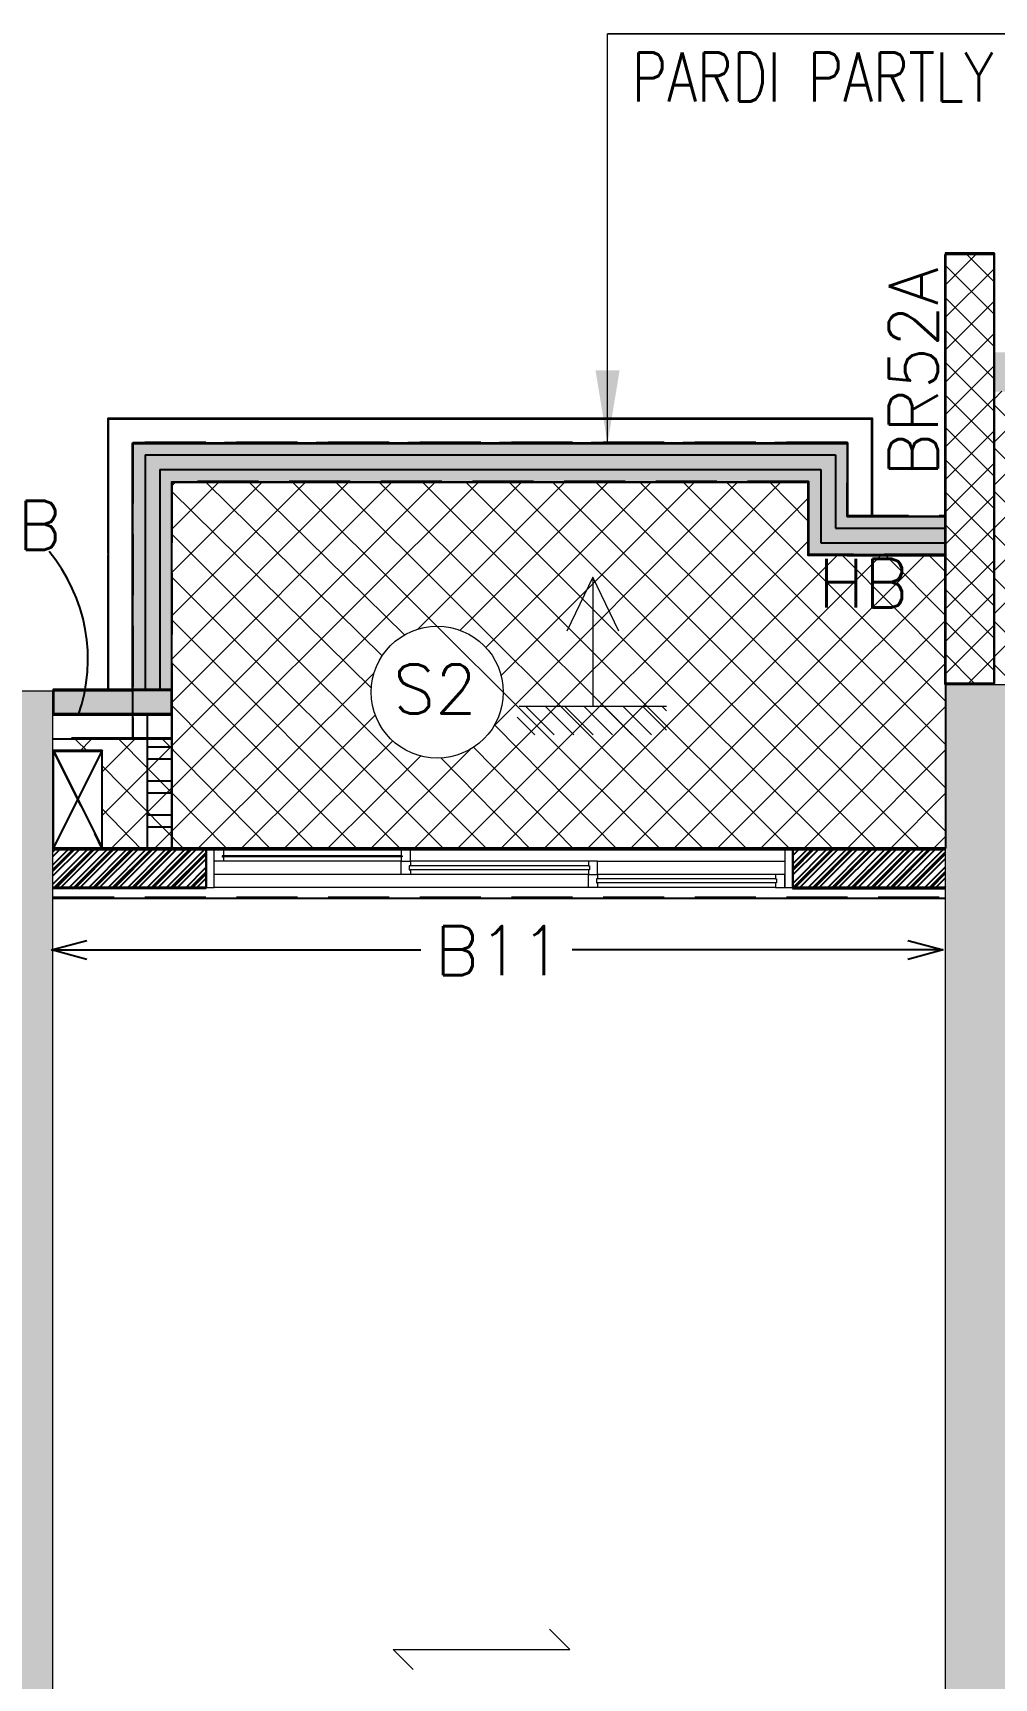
# Model space of a CAD drawing. Header units: millimetres. Extents: x 1181448 to 1317632, y -5734806 to -5633961.
# Drawn here: x 1307318 to 1311250, y -5704385 to -5697655 of the extents above; entities that cross this region are included whole.
import ezdxf

# ---------------------------------------------------------------- set-up
doc = ezdxf.new("R2010")
doc.units = ezdxf.units.MM
doc.header["$LTSCALE"] = 1000
doc.header["$MEASUREMENT"] = 0
for name, pattern in [('1', [0]), ('3BHK-A$0$AUDIT_D_120904163729-0', [0]), ('AUDIT_D_120904163729-0', [0]), ('HIDDEN', [0.375, 0.25, -0.125]), ('T 10_TYPICAL ELEVATION$0$AUDIT_D_120904163729-0', [0]), ('T8(T9 IS SIMILAR) - TYPICAL FLOOR ELEVATION$0$AUDIT_D_120904163729-0', [0]), ('T8(T9 IS SIMILAR)$0$$0$HIDDEN', [0.375, 0.25, -0.125]), ('T8(T9 IS SIMILAR)$0$HIDDEN', [0.375, 0.25, -0.125])]:
    doc.linetypes.add(name, pattern=pattern)
doc.layers.get('0').update_dxf_attribs({"linetype": 'AUDIT_D_120904163729-0'})
for name, color, linetype in [('100 MM THK. NON-STRUCTURAL WALL', 134, 'Continuous'), ('3BHK-A$0$$1$CUT-OUT', 49, 'Continuous'), ('3BHK-A$0$A-Elev Feature-Chajja', 13, 'Continuous'), ('3BHK-A$0$A-HATCH -160', 251, '3BHK-A$0$AUDIT_D_120904163729-0'), ('3BHK-A$0$CUT-OUT', 49, 'Continuous'), ('3BHK-A$0$ELE 1', 1, 'Continuous'), ('A_dim', 1, 'Continuous'), ('S-BEAM', 20, 'Continuous'), ('S-BEAM NO', 7, 'Continuous'), ('SCPL-BEAMS NO.', 7, 'Continuous'), ('T 10_TYPICAL ELEVATION$0$A-WALL-FEATURES', 6, 'T 10_TYPICAL ELEVATION$0$AUDIT_D_120904163729-0'), ('T8(T9 IS SIMILAR) - TYPICAL FLOOR ELEVATION$0$A-WALL-FEATURES', 6, 'T8(T9 IS SIMILAR) - TYPICAL FLOOR ELEVATION$0$AUDIT_D_120904163729-0'), ('T8(T9 IS SIMILAR)$0$A-RERA CARPET AREA', 30, 'Continuous'), ('T8(T9 IS SIMILAR)$0$S-BEAM', 20, 'T8(T9 IS SIMILAR)$0$$0$HIDDEN'), ('TYPICAL FLOOR ARCH', 251, 'AUDIT_D_120904163729-0')]:
    doc.layers.add(name, color=color, linetype=linetype)
for name, color, linetype, lineweight in [('160 THK. STRUCT WALL', 7, 'Continuous', 15), ('200 THK. NON-STRUCT WALL -1', 6, 'Continuous', 15), ('3BHK-A$0$A-WALL- 160', 6, 'Continuous', 30), ('3BHK-A$0$Ele', 8, 'Continuous', 15), ('3BHK-A$0$Window', 4, 'Continuous', 20), ('S-C-SHADE', 40, 'Continuous', 9), ('S-CUTOUT', 8, 'Continuous', 15), ('S-HATCH', 8, 'Continuous', 9), ('SCPL_DIM', 9, 'Continuous', 5), ('SCPL_SLAB MARK', 72, 'Continuous', 20)]:
    doc.layers.add(name, color=color, linetype=linetype, lineweight=lineweight)
doc.layers.add('160MM THK.NON-STRUCTURAL WALLS', color=7, linetype='Continuous', true_color=0xea7b62)
doc.layers.add('WALL - 0.16 thk STRUCTURAL', color=7, linetype='1', true_color=0x24ffc8)
doc.styles.add('ROMANS', font='romans.shx', dxfattribs={"width": 0.85})
doc.styles.add('SCPL', font='romans.shx')
doc.dimstyles.new('SCPL', dxfattribs={"dimscale": 0, "dimtxt": 300, "dimasz": 300, "dimexe": 100, "dimexo": 200, "dimgap": 150, "dimtad": 0, "dimdec": 0, "dimzin": 1, "dimdsep": 46, "dimtxsty": 'SCPL', "dimcen": 150, "dimclrd": 1, "dimclre": 2, "dimclrt": 5, "dimadec": 3, "dimazin": 0, "dimtfac": 1, "dimtdec": 0, "dimtofl": 0, "dimtmove": 2, "dimatfit": 3, "dimfxl": 0, "dimtolj": 1, "dimtzin": 0, "dimlwd": 15, "dimlwe": 13, "dimarcsym": 0})
doc.dimstyles.new('SCPL-DIM-150', dxfattribs={"dimscale": 100, "dimtxt": 2.25, "dimasz": 1.45, "dimexe": 1, "dimexo": 1, "dimgap": 1, "dimtad": 1, "dimdec": 0, "dimzin": 0, "dimdsep": 46, "dimtxsty": 'ROMANS', "dimblk": 'OPEN30', "dimcen": 0.09, "dimclrd": 256, "dimclre": 256, "dimclrt": 7, "dimadec": 0, "dimazin": 0, "dimtfac": 1, "dimtdec": 0, "dimtofl": 0, "dimtmove": 0, "dimatfit": 3, "dimldrblk": 'OPEN30', "dimfxl": 1, "dimtolj": 1, "dimtzin": 0, "dimarcsym": 0})
pattern_1 = [(45, (-0.65, 1285.594), (-39.774756442, 39.774756442), []), (45, (25.864, 1285.594), (-39.774756442, 39.774756442), [])]
pattern_2 = [(45, (-1203934.236, 5721641.227), (-39.77475644, 39.77475644), []), (45, (-1203907.72, 5721641.227), (-39.77475644, 39.77475644), [])]
pattern_3 = [(45, (206689697.25, 159341506.44), (-88.38834765, 88.38834765), []), (135, (206689697.25, 159341506.44), (-88.38834765, -88.38834765), [])]

# ---------------------------------------------------------------- blocks, each defined once
blk = doc.blocks.new('3BHK-A$0$2400')
at = {"layer": '3BHK-A$0$Window', "color": 1, "lineweight": 13}
for p, q in [((1151176.5, -5692111.9), (1148842.5, -5692111.9)), ((1149607.5, -5692111.9), (1148880, -5692111.9)), ((1149607.5, -5692165.3), (1148880, -5692165.3)), ((1150373.7, -5692165.3), (1149645, -5692165.3)), ((1150411.2, -5692165.3), (1151176.5, -5692165.3)), ((1149607.5, -5692218.6), (1148842.5, -5692218.6)), ((1150373.7, -5692218.6), (1149645, -5692218.6)), ((1151139, -5692218.6), (1150411.2, -5692218.6)), ((1150373.7, -5692271.9), (1148842.5, -5692271.9)), ((1151139, -5692271.9), (1150411.2, -5692271.9))]:
    blk.add_line(p, q, dxfattribs=at)
at = {"layer": '3BHK-A$0$Window', "color": 5, "lineweight": 13}
for p, q in [((1149607.5, -5692142.2), (1148880, -5692142.2)), ((1149607.5, -5692146.7), (1148880, -5692146.7)), ((1150373.7, -5692183.8), (1149645, -5692183.8)), ((1150373.7, -5692200), (1149645, -5692200)), ((1151139, -5692237.2), (1150411.2, -5692237.2)), ((1151139, -5692253.3), (1150411.2, -5692253.3))]:
    blk.add_line(p, q, dxfattribs=at)
at = {"layer": '3BHK-A$0$Window', "color": 4, "lineweight": 13}
for points in [[(1148842.5, -5692111.9), (1148809.5, -5692111.9), (1148809.5, -5692271.9), (1148842.5, -5692271.9)], [(1148880, -5692146.7), (1148880, -5692165.3), (1148842.5, -5692165.3), (1148842.5, -5692111.9), (1148880, -5692111.9), (1148880, -5692142.2), (1148875.5, -5692142.2), (1148875.5, -5692146.7)], [(1149607.5, -5692146.7), (1149607.5, -5692165.3), (1149645, -5692165.3), (1149645, -5692111.9), (1149607.5, -5692111.9), (1149607.5, -5692142.2), (1149612, -5692142.2), (1149612, -5692146.7)], [(1151209.5, -5692111.9), (1151176.5, -5692111.9), (1151176.5, -5692271.9), (1151209.5, -5692271.9)], [(1149645, -5692200), (1149645, -5692218.6), (1149607.5, -5692218.6), (1149607.5, -5692165.3), (1149645, -5692165.3), (1149645, -5692183.8), (1149640.5, -5692183.8), (1149640.5, -5692200)], [(1150373.7, -5692200), (1150373.7, -5692218.6), (1150411.2, -5692218.6), (1150411.2, -5692165.3), (1150373.7, -5692165.3), (1150373.7, -5692183.8), (1150378.2, -5692183.8), (1150378.2, -5692200)], [(1150411.2, -5692253.3), (1150411.2, -5692271.9), (1150373.7, -5692271.9), (1150373.7, -5692218.6), (1150411.2, -5692218.6), (1150411.2, -5692237.2), (1150406.7, -5692237.2), (1150406.7, -5692253.3)], [(1151139, -5692253.3), (1151139, -5692271.9), (1151176.5, -5692271.9), (1151176.5, -5692218.6), (1151139, -5692218.6), (1151139, -5692237.2), (1151143.5, -5692237.2), (1151143.5, -5692253.3)]]:
    blk.add_lwpolyline(points, close=True, dxfattribs=at)
blk = doc.blocks.new('GGS')
at = {"layer": '3BHK-A$0$A-HATCH -160', "linetype": 'ByBlock'}
h = blk.add_hatch(dxfattribs=at)
h.set_pattern_fill('ZIGZAG', color=8, scale=250)
h.set_pattern_definition([(9e-15, (1e-08, 0), (31.25, 31.25), [31.25, -31.25]), (90, (31.25, 0), (-31.25, 31.25), [31.25, -31.25])])
h.paths.add_polyline_path([(-206546670.2, -159304032.6), (-206548020.2, -159304032.6), (-206548020.2, -159303432.6), (-206548120.2, -159303432.6), (-206548120.2, -159304032.6), (-206550200.2, -159304032.6), (-206550200.2, -159303332.6), (-206550519.9, -159303332.6), (-206550519.9, -159303432.6), (-206550300.2, -159303432.6), (-206550300.2, -159304732.6), (-206550519.9, -159304732.6), (-206550519.9, -159304832.6), (-206550200.2, -159304832.6), (-206550200.2, -159304132.6), (-206548120.2, -159304132.6), (-206548120.2, -159304947.6), (-206548020.2, -159304947.6), (-206548020.2, -159304132.6), (-206546670.2, -159304132.6)])
h.paths.add_polyline_path([(-206546670.2, -159302532.6), (-206547270.2, -159302532.6), (-206547270.2, -159302432.6), (-206546670.2, -159302432.6)])
h.paths.add_polyline_path([(-206548020.2, -159299982.6), (-206548120.2, -159299982.6), (-206548120.2, -159302532.6), (-206548020.2, -159302532.6)])
h.paths.add_polyline_path([(-206548020.2, -159306682.6), (-206548120.2, -159306682.6), (-206548120.2, -159305697.6), (-206548020.2, -159305697.6)])
h.paths.add_polyline_path([(-206556389.6, -159304658.1), (-206555569.7, -159304658.1), (-206555569.7, -159304758.1), (-206556389.6, -159304758.1)])
h.paths.add_polyline_path([(-206557269.6, -159304658.1), (-206558169.7, -159304658.1), (-206558169.7, -159304758.1), (-206557269.6, -159304758.1)])
h.paths.add_polyline_path([(-206555620, -159303432.9), (-206558019.8, -159303432.9), (-206558019.8, -159303332.9), (-206555620, -159303332.9)])
h.paths.add_polyline_path([(-206558919.8, -159301083.2), (-206559019.8, -159301083.2), (-206559019.8, -159303432.9), (-206558919.8, -159303432.9)])
h.paths.add_polyline_path([(-206559769.8, -159303432.9), (-206560446.1, -159303432.9), (-206560446.1, -159303332.9), (-206559769.8, -159303332.9)])
h.paths.add_polyline_path([(-206558359.4, -159309491.7), (-206557569.7, -159309492.7), (-206557569.8, -159309392.7), (-206557569.7, -159309392.7), (-206557669.7, -159309392.7), (-206558359.4, -159309391.7)])
h.paths.add_polyline_path([(-206554884.7, -159299222.9), (-206555369.7, -159299222.6), (-206555369.7, -159299323.1), (-206554884.8, -159299323.1)])
h.paths.add_polyline_path([(-206548120.1, -159297837.8), (-206548679.8, -159297837.8), (-206548679.8, -159297937.8), (-206548120.1, -159297937.8)])
h.paths.add_polyline_path([(-206555669.7, -159305007), (-206555569.7, -159305007), (-206555569.7, -159304757), (-206555669.7, -159304757)])
h = blk.add_hatch(dxfattribs=at)
h.set_pattern_fill('ANSI32', color=8, scale=150)
h.set_pattern_definition(pattern_1)
h.paths.add_polyline_path([(-206554744.9, -159299872.8), (-206555370, -159299873.1), (-206555370, -159300033), (-206554744.9, -159300032.8)])
h = blk.add_hatch(dxfattribs=at)
h.set_pattern_fill('ANSI32', color=8, scale=150)
h.set_pattern_definition(pattern_1)
h.paths.add_polyline_path([(-206551720.2, -159299872.8), (-206552344.9, -159299872.8), (-206552344.9, -159300032.8), (-206551720.2, -159300032.8)])
at = {"layer": '3BHK-A$0$$1$CUT-OUT', "color": 8, "elevation": 0.5}
blk.add_lwpolyline([(-206554984.8, -159299871.6), (-206554984.8, -159299321.6), (-206554884.8, -159299321.6), (-206554884.8, -159299871.6)], close=True, dxfattribs=at)
at = {"layer": '3BHK-A$0$A-Elev Feature-Chajja', "color": 8, "elevation": 0.5}
for points in [[(-206554984.8, -159299457.3), (-206554884.8, -159299457.3), (-206554884.8, -159299507.3), (-206554984.8, -159299507.3)], [(-206554984.8, -159299596.4), (-206554884.8, -159299596.4), (-206554884.8, -159299646.4), (-206554984.8, -159299646.4)], [(-206554984.8, -159299735.5), (-206554884.8, -159299735.5), (-206554884.8, -159299785.5), (-206554984.8, -159299785.5)]]:
    blk.add_lwpolyline(points, close=True, dxfattribs=at)
at = {"layer": '3BHK-A$0$A-WALL- 160', "color": 8, "linetype": 'ByBlock'}
for p, q in [((-206554744.9, -159299871.6, 0.5), (-206554744.9, -159300031.6, 0.5)), ((-206552344.9, -159299871.6, 0.5), (-206552344.9, -159300031.6, 0.5)), ((-206552344.9, -159299871.6, 0.5), (-206551720.2, -159299871.6, 0.5)), ((-206554744.9, -159300031.6, 0.5), (-206555370, -159300031.6, 0.5)), ((-206552344.9, -159300031.6, 0.5), (-206551720.2, -159300031.6, 0.5))]:
    blk.add_line(p, q, dxfattribs=at)
at = {"layer": '3BHK-A$0$A-WALL- 160', "color": 8, "linetype": 'ByBlock', "elevation": 0.5}
blk.add_lwpolyline([(-206554884.8, -159299221.6), (-206555369.7, -159299221.6), (-206555369.7, -159299321.6), (-206554884.8, -159299321.6)], close=True, dxfattribs=at)
blk.add_lwpolyline([(-206554744.9, -159299871.6), (-206555370, -159299871.6)], dxfattribs=at)
at = {"layer": '3BHK-A$0$CUT-OUT', "color": 8}
for p, q in [((-206555170, -159299471.6, 0.5), (-206555370, -159299871.6, 0.5)), ((-206555369.7, -159299471.6, 0.5), (-206555170, -159299871.6, 0.5))]:
    blk.add_line(p, q, dxfattribs=at)
at = {"layer": '3BHK-A$0$CUT-OUT', "color": 8, "elevation": 0.5}
blk.add_lwpolyline([(-206555370, -159299871.6), (-206555170, -159299871.6), (-206555170, -159299471.6), (-206555370, -159299471.6)], close=True, dxfattribs=at)
at = {"layer": '3BHK-A$0$Ele', "color": 8}
for p, q in [((-206555044.8, -159298211.6, 0.5), (-206552120.2, -159298211.6, 0.5)), ((-206555044.8, -159298211.6, 0.5), (-206555044.8, -159299221.9, 0.5)), ((-206552120.2, -159298211.6, 0.5), (-206552120.2, -159298511.6, 0.5)), ((-206554884.8, -159298371.6, 0.5), (-206552280.2, -159298371.6, 0.5)), ((-206554884.8, -159298371.6, 0.5), (-206554884.8, -159299221.9, 0.5)), ((-206552280.2, -159298371.6, 0.5), (-206552280.2, -159298671.6, 0.5)), ((-206552120.2, -159298511.6, 0.5), (-206551720.2, -159298511.6, 0.5)), ((-206552280.2, -159298671.6, 0.5), (-206551720.2, -159298671.6, 0.5))]:
    blk.add_line(p, q, dxfattribs=at)
at = {"layer": '3BHK-A$0$ELE 1', "color": 8}
for p, q in [((-206554994.5, -159298261.6, 0.5), (-206554994.8, -159299221.9, 0.5)), ((-206554994.5, -159298261.6, 0.5), (-206552170.2, -159298261.6, 0.5)), ((-206554934.8, -159298321.6, 0.5), (-206552230.2, -159298321.6, 0.5)), ((-206554934.8, -159298321.6, 0.5), (-206554934.8, -159299221.9, 0.5)), ((-206552230.2, -159298321.6, 0.5), (-206552230.2, -159298621.6, 0.5)), ((-206552170.2, -159298261.6, 0.5), (-206552170.2, -159298561.6, 0.5)), ((-206552170.2, -159298561.6, 0.5), (-206551720.2, -159298561.6, 0.5)), ((-206552230.2, -159298621.6, 0.5), (-206551720.2, -159298621.6, 0.5))]:
    blk.add_line(p, q, dxfattribs=at)
at = {"layer": 'T8(T9 IS SIMILAR) - TYPICAL FLOOR ELEVATION$0$A-WALL-FEATURES', "color": 8, "linetype": 'ByBlock', "elevation": 0}
blk.add_lwpolyline([(-206551519.9, -159297436.9), (-206551720.2, -159297436.9), (-206551720.2, -159299196.5), (-206551519.9, -159299196.5)], close=True, dxfattribs=at)
blk.add_lwpolyline([(-206555144.7, -159299221.9), (-206555145.1, -159298111.8), (-206552020.2, -159298111.8), (-206552020.3, -159298510.9)], dxfattribs=at)
at = {"layer": 'T8(T9 IS SIMILAR)$0$A-RERA CARPET AREA', "color": 8, "elevation": 0.5}
blk.add_lwpolyline([(-206554884.8, -159299871.7), (-206554885, -159298372.2), (-206552280.3, -159298371.3), (-206552280.2, -159298670.9), (-206551720.2, -159298670.9), (-206551720.2, -159299871.7)], close=True, dxfattribs=at)
at = {"layer": 'T8(T9 IS SIMILAR)$0$S-BEAM', "color": 8}
for p, q in [((-206551720.9, -159297435.7, 0.4), (-206551520.9, -159297435.7, -0.1)), ((-206551720.9, -159299196.6, -0.4), (-206551720.9, -159297438.1, 0.1)), ((-206552120.7, -159298669.7, 2.3), (-206551721.1, -159298669.7, -0.2)), ((-206555045.2, -159299421.1, -0.6), (-206555370.3, -159299421.1, -0.2)), ((-206555370.5, -159299871.9, -0.5), (-206551720.7, -159299871.9, -0.5)), ((-206555370.5, -159300071.9, -0.5), (-206551720.7, -159300071.9, -0.5))]:
    blk.add_line(p, q, dxfattribs=at)
at = {"layer": 'T8(T9 IS SIMILAR)$0$S-BEAM', "color": 8, "linetype": 'T8(T9 IS SIMILAR)$0$HIDDEN'}
blk.add_line((-206555370.3, -159299221.1, -0.2), (-206555045.2, -159299221.1, -0.6), dxfattribs=at)
at = {"layer": 'T8(T9 IS SIMILAR)$0$S-BEAM', "color": 8, "elevation": 2.3}
for points in [[(-206552121, -159298211.5), (-206552121, -159298211.5), (-206555045.2, -159298211.7), (-206555045.1, -159299421.1)], [(-206552280.8, -159298669.3), (-206552280.8, -159298371.1), (-206554885.2, -159298371.6), (-206554885.2, -159299421.1)]]:
    blk.add_lwpolyline(points, dxfattribs=at)
at = {"layer": 'T8(T9 IS SIMILAR)$0$S-BEAM', "color": 8}
blk.add_lwpolyline([(-206555045.2, -159298211.7), (-206552120.8, -159298211.5), (-206552120.9, -159298509.7), (-206551721.1, -159298509.7), (-206551721.1, -159298669.7), (-206552280.8, -159298669.3), (-206552280.8, -159298371.1), (-206554885.2, -159298371.6), (-206554885.2, -159299421.1), (-206555045.2, -159299421.1)], close=True, dxfattribs=at)
at = {"layer": '3BHK-A$0$A-WALL- 160', "color": 8, "linetype": 'ByBlock'}
blk.add_blockref('3BHK-A$0$2400', (-207703554.4, -153607759.7, 0.5), dxfattribs=at)
blk = doc.blocks.new('A$C5F94338C')
at = {"layer": 'WALL - 0.16 thk STRUCTURAL', "true_color": 0x1f57ff}
h = blk.add_hatch(color=160, dxfattribs=at)
h.dxf.hatch_style = 1
h.paths.add_polyline_path([(33829.6, 17069.2), (33579.6, 17069.2), (33579.8, 12859.1), (33829.8, 12859.1)])
at = {"layer": 'WALL - 0.16 thk STRUCTURAL'}
h = blk.add_hatch(color=256, dxfattribs=at)
h.dxf.hatch_style = 1
h.paths.add_polyline_path([(37780.1, 17094.8), (37480.1, 17094.8), (37480, 12860), (37780, 12860)])
at = {"layer": '160 THK. STRUCT WALL'}
for points in [[(33829.6, 17069.2), (33579.6, 17069.2), (33579.8, 12859.1), (33829.8, 12859.1)], [(37780.1, 17094.8), (37480.1, 17094.8), (37480, 12860), (37780, 12860)]]:
    blk.add_lwpolyline(points, close=True, dxfattribs=at)
blk = doc.blocks.new('A$C42226032')
at = {"layer": 'SCPL_SLAB MARK'}
h = blk.add_hatch(dxfattribs=at)
h.set_pattern_fill('ANSI31', color=256, scale=0.2, angle=90)
h.set_pattern_definition([(135, (-48.789575, -510.390865), (-0.0176776695, -0.0176776695), [])])
h.paths.add_polyline_path([(-0.1372, -0.2348), (-0.1372, -0.2863), (0.1337, -0.2863), (0.1337, -0.2348)])
for p, q in [((0, 0), (0, -0.2348)), ((0, 0), (-0.0473, -0.0981)), ((0.0473, -0.0981), (0, 0)), ((0.1337, -0.2348), (-0.1337, -0.2348))]:
    blk.add_line(p, q, dxfattribs=at)
blk = doc.blocks.new('HS')
at = {"linetype": 'Continuous'}
for p, q in [((9.28, 0), (7.16, 2.12)), ((-9.28, 0), (9.28, 0)), ((-9.28, 0), (-7.16, -2.12))]:
    blk.add_line(p, q, dxfattribs=at)
blk = doc.blocks.new('One WAy')
at = {"xscale": -38.94666666665216, "yscale": 38.94666666665216, "zscale": 38.94666666665216, "rotation": 270}
blk.add_blockref('HS', (0, 0), dxfattribs=at)
blk = doc.blocks.new('_Open30')
at = {"color": 0, "linetype": 'ByBlock', "lineweight": -2}
for p, q in [((-1, 0.268), (0, 0)), ((0, 0), (-1, -0.268)), ((0, 0), (-1, 0))]:
    blk.add_line(p, q, dxfattribs=at)
blk = doc.blocks.new('A$C73fda794')
at = {"layer": '100 MM THK. NON-STRUCTURAL WALL', "linetype": 'ByBlock'}
h = blk.add_hatch(dxfattribs=at)
h.set_pattern_fill('ZIGZAG', color=256, scale=250)
h.set_pattern_definition([(9e-15, (-1203933.584, 5720355.632), (31.25, 31.25), [31.25, -31.25]), (90, (-1203902.334, 5720355.632), (-31.25, 31.25), [31.25, -31.25])])
h.paths.add_polyline_path([(23428.2, 5606.1), (22078.3, 5606.1), (22078.3, 6206.1), (21978.3, 6206.1), (21978.3, 5606.1), (19898.3, 5606.1), (19898.3, 6306.1), (19578.6, 6306.1), (19578.6, 6206.1), (19798.3, 6206.1), (19798.3, 4906.1), (19578.6, 4906.1), (19578.6, 4806.1), (19898.3, 4806.1), (19898.3, 5506.1), (21978.3, 5506.1), (21978.3, 4691.1), (22078.3, 4691.1), (22078.3, 5506.1), (23428.2, 5506.1)])
h.paths.add_polyline_path([(23428.2, 7106.1), (22828.3, 7106.1), (22828.3, 7206.1), (23428.2, 7206.1)])
h.paths.add_polyline_path([(22078.3, 9656.1), (21978.3, 9656.1), (21978.3, 7106.1), (22078.3, 7106.1)])
h.paths.add_polyline_path([(22078.3, 2956.1), (21978.3, 2956.1), (21978.3, 3941.1), (22078.3, 3941.1)])
h.paths.add_polyline_path([(13708.9, 4980.6), (14528.8, 4980.6), (14528.8, 4880.6), (13708.9, 4880.6)])
h.paths.add_polyline_path([(12828.9, 4980.6), (11928.8, 4980.6), (11928.8, 4880.6), (12828.9, 4880.6)])
h.paths.add_polyline_path([(14478.5, 6205.8), (12078.6, 6205.8), (12078.6, 6305.8), (14478.5, 6305.8)])
h.paths.add_polyline_path([(11178.6, 8555.5), (11078.6, 8555.5), (11078.6, 6205.8), (11178.6, 6205.8)])
h.paths.add_polyline_path([(10328.6, 6205.8), (9652.3, 6205.8), (9652.3, 6305.8), (10328.6, 6305.8)])
h.paths.add_polyline_path([(11739.1, 147), (12528.8, 146), (12528.7, 246), (12528.8, 246), (12428.8, 246), (11739.1, 247)])
h.paths.add_polyline_path([(15213.8, 10415.8), (14728.8, 10416.1), (14728.8, 10315.6), (15213.7, 10315.6)])
h.paths.add_polyline_path([(21978.3, 11800.9), (21418.7, 11800.9), (21418.7, 11700.9), (21978.3, 11700.9)])
h.paths.add_polyline_path([(14428.8, 4631.7), (14528.8, 4631.7), (14528.8, 4881.7), (14428.8, 4881.7)])
at = {"layer": '160MM THK.NON-STRUCTURAL WALLS', "linetype": 'ByBlock'}
h = blk.add_hatch(dxfattribs=at)
h.set_pattern_fill('ANSI32', color=256, scale=150)
h.set_pattern_definition(pattern_2)
h.paths.add_polyline_path([(15353.6, 9765.9), (14728.5, 9765.6), (14728.5, 9605.7), (15353.6, 9605.9)])
h = blk.add_hatch(dxfattribs=at)
h.set_pattern_fill('ANSI32', color=256, scale=150)
h.set_pattern_definition(pattern_2)
h.paths.add_polyline_path([(18378.3, 9765.9), (17753.6, 9765.9), (17753.6, 9605.9), (18378.3, 9605.9)])
at = {"layer": '200 THK. NON-STRUCT WALL -1', "linetype": 'ByBlock'}
h = blk.add_hatch(dxfattribs=at)
h.set_pattern_fill('ANSI37', color=256, scale=750)
h.set_pattern_definition([(45, (-1203933.68, 5720355.42), (-66.2912607, 66.2912607), []), (135, (-1203933.68, 5720355.42), (-66.2912607, -66.2912607), [])])
h.paths.add_polyline_path([(-17301.3, 11057), (-17501.3, 11057), (-17501.3, 12201.5), (-17301.3, 12201.5)])
h.paths.add_polyline_path([(-13901.3, 12201.6), (-13700.9, 12201.6), (-13700.9, 10441.9), (-13901.3, 10441.9)])
h.paths.add_polyline_path([(-1141.3, 19949.8), (-1341.3, 19949.8), (-1341.3, 19265.3), (-1141.3, 19265.3)])
h.paths.add_polyline_path([(6018.6, 19949.8), (5818.6, 19949.8), (5818.6, 19263.6), (6018.6, 19263.6)])
h.paths.add_polyline_path([(18578.5, 12201.6), (18378.1, 12201.6), (18378.1, 10441.9), (18578.5, 10441.9)])
h.paths.add_polyline_path([(21978.6, 11057), (22178.6, 11057), (22178.5, 12201.5), (21978.5, 12201.5)])
h.paths.add_polyline_path([(5918.7, -9013.5), (6118.7, -9013.5), (6118.7, -8328.6), (5918.7, -8328.6)])
h.paths.add_polyline_path([(-1241.5, -9013.5), (-1441.5, -9013.5), (-1441.5, -8328.6), (-1241.5, -8328.6)])
at = {"layer": 'S-C-SHADE'}
h = blk.add_hatch(color=256, dxfattribs=at)
h.dxf.hatch_style = 1
h.paths.add_polyline_path([(18978.7, 12102.1), (21578.7, 12102.2), (21578.7, 11801.9), (21578.7, 11801.9), (21602.5, 11801.9), (21578.8, 11801.9), (21418.7, 11801.9), (21418.7, 11942.2), (19138.7, 11942.1), (19138.5, 11640.2), (18578.4, 11640.1), (18578.3, 11800.1), (18978.6, 11800.2)])
h = blk.add_hatch(color=256, dxfattribs=at)
h.dxf.hatch_style = 1
h.paths.add_polyline_path([(15053.7, 11427.2), (17978.1, 11427.4), (17978, 11129.1), (18377.8, 11129.1), (18377.8, 10969.1), (17818.1, 10969.6), (17818.1, 11267.7), (15213.7, 11267.3), (15213.6, 10417.1), (15053.7, 10417.1)])
at = {"layer": 'S-HATCH'}
h = blk.add_hatch(dxfattribs=at)
h.set_pattern_fill('ANSI37', color=256, scale=1000)
h.set_pattern_definition(pattern_3)
h.paths.add_polyline_path([(19590.7, 11253.5), (19595.5, 11260.1), (19602.6, 11268.8), (19610.1, 11277.4), (19618, 11285.8), (19626.3, 11293.9), (19635, 11301.8), (19644.1, 11309.4), (19653.6, 11316.8), (19663.4, 11323.9), (19673.6, 11330.7), (19684.2, 11337.3), (19695, 11343.5), (19706.1, 11349.4), (19717.6, 11355), (19729.3, 11360.3), (19741.2, 11365.3), (19753.4, 11369.9), (19754.5, 11370.3), (19590.7, 11370.3)], flags=16)
h.paths.add_polyline_path([(20117.9, 10896.8), (20116.5, 10896.1), (20223.5, 10896.1), (20223.5, 10979.9), (20221.4, 10977.4), (20214, 10968.8), (20206, 10960.4), (20197.7, 10952.3), (20189, 10944.4), (20179.9, 10936.8), (20170.4, 10929.4), (20160.6, 10922.3), (20150.4, 10915.5), (20139.9, 10908.9), (20129, 10902.7)], flags=16)
h.paths.add_polyline_path([(19707.5, 10896.1), (19706.1, 10896.8), (19695, 10902.7), (19684.2, 10908.9), (19673.6, 10915.5), (19663.4, 10922.3), (19653.6, 10929.4), (19644.1, 10936.8), (19635, 10944.4), (19626.3, 10952.3), (19618, 10960.4), (19610.1, 10968.8), (19602.6, 10977.4), (19595.5, 10986.1), (19590.7, 10992.7), (19590.7, 10896.1)], flags=16)
h.paths.add_polyline_path([(19710, 10894.9), (19708.3, 10895.7), (19709, 10895.4)], flags=0)
h.paths.add_polyline_path([(20114, 11351.3), (20115.7, 11350.5), (20115, 11350.9)], flags=16)
h.paths.add_polyline_path([(20083.9, 11364.8), (20085, 11364.4), (20084.3, 11364.7)], flags=16)
h.paths.add_polyline_path([(20142.9, 11335.3), (20144.8, 11334.2), (20143.8, 11334.8)], flags=16)
h.paths.add_polyline_path([(20050.6, 11376.5), (20053, 11375.8), (20051.9, 11376.2)], flags=16)
h.paths.add_polyline_path([(20193.6, 11297.6), (20195.2, 11296.2), (20194.5, 11296.9)], flags=16)
h.paths.add_polyline_path([(20017.3, 11385.4), (20018.5, 11385.1), (20018.1, 11385.2)], flags=16)
h.paths.add_polyline_path([(20215.4, 11275.8), (20216.5, 11274.5), (20215.9, 11275.3)], flags=16)
h.paths.add_polyline_path([(19982.5, 11391.8), (19984.5, 11391.5), (19983.3, 11391.8)], flags=16)
h.paths.add_polyline_path([(20233.9, 11252.7), (20234.5, 11251.9), (20234.3, 11252.2)], flags=16)
h.paths.add_polyline_path([(19946.5, 11395.7), (19948.9, 11395.6), (19947.8, 11395.7)], flags=16)
h.paths.add_polyline_path([(20249.1, 11228.8), (20250.1, 11227), (20249.6, 11227.9)], flags=16)
h.paths.add_polyline_path([(19875.1, 11395.6), (19877.5, 11395.7), (19876.2, 11395.7)], flags=16)
h.paths.add_polyline_path([(20261.6, 11202.9), (20261.9, 11202), (20261.7, 11202.6)], flags=16)
h.paths.add_polyline_path([(19839.5, 11391.5), (19841.5, 11391.8), (19840.7, 11391.8)], flags=16)
h.paths.add_polyline_path([(20270.1, 11177.4), (20270.5, 11175.9), (20270.4, 11176.5)], flags=16)
h.paths.add_polyline_path([(19805.5, 11385.1), (19806.7, 11385.4), (19805.9, 11385.2)], flags=16)
h.paths.add_polyline_path([(20275.5, 11150.8), (20275.8, 11148.9), (20275.7, 11150)], flags=16)
h.paths.add_polyline_path([(19771, 11375.8), (19773.4, 11376.5), (19772.2, 11376.2)], flags=16)
h.paths.add_polyline_path([(20275.8, 11097.3), (20275.5, 11095.4), (20275.7, 11096.3)], flags=16)
h.paths.add_polyline_path([(19739.1, 11364.4), (19740.1, 11364.8), (19739.7, 11364.7)], flags=0)
h.paths.add_polyline_path([(20270.5, 11070.3), (20270.1, 11068.8), (20270.4, 11069.7)], flags=16)
h.paths.add_polyline_path([(19708.3, 11350.5), (19710, 11351.3), (19709, 11350.9)], flags=0)
h.paths.add_polyline_path([(20261.9, 11044.2), (20261.6, 11043.3), (20261.7, 11043.6)], flags=16)
h.paths.add_polyline_path([(20250.1, 11019.2), (20249.1, 11017.4), (20249.6, 11018.3)], flags=16)
h.paths.add_polyline_path([(19628.9, 11296.2), (19630.4, 11297.6), (19629.5, 11296.9)], flags=0)
h.paths.add_polyline_path([(20234.5, 10994.3), (20233.9, 10993.5), (20234.3, 10994)], flags=16)
h.paths.add_polyline_path([(19607.5, 11274.5), (19608.6, 11275.8), (19608.2, 11275.3)], flags=0)
h.paths.add_polyline_path([(20216.5, 10971.7), (20215.4, 10970.4), (20215.9, 10970.9)], flags=0)
h.paths.add_polyline_path([(19589.5, 11251.9), (19590.1, 11252.7), (19589.7, 11252.2)], flags=16)
h.paths.add_polyline_path([(20195.2, 10950), (20193.6, 10948.6), (20194.5, 10949.3)], flags=0)
h.paths.add_polyline_path([(19573.9, 11227), (19574.9, 11228.8), (19574.4, 11227.9)], flags=16)
h.paths.add_polyline_path([(20144.8, 10912), (20142.9, 10910.9), (20143.8, 10911.4)], flags=16)
h.paths.add_polyline_path([(19562.1, 11202), (19562.5, 11202.9), (19562.3, 11202.6)], flags=16)
h.paths.add_polyline_path([(20115.7, 10895.7), (20114, 10894.9), (20115, 10895.4)], flags=16)
h.paths.add_polyline_path([(19553.5, 11175.9), (19553.9, 11177.4), (19553.6, 11176.5)], flags=16)
h.paths.add_polyline_path([(20085, 10881.8), (20083.9, 10881.4), (20084.3, 10881.5)], flags=0)
h.paths.add_polyline_path([(19548.3, 11148.9), (19548.5, 11150.8), (19548.3, 11150)], flags=16)
h.paths.add_polyline_path([(20053, 10870.5), (20050.6, 10869.7), (20051.9, 10870)], flags=0)
h.paths.add_polyline_path([(19548.5, 11095.4), (19548.3, 11097.3), (19548.3, 11096.3)], flags=16)
h.paths.add_polyline_path([(20018.5, 10861.1), (20017.3, 10860.8), (20018.1, 10861)], flags=0)
h.paths.add_polyline_path([(19553.9, 11068.8), (19553.5, 11070.3), (19553.6, 11069.7)], flags=16)
h.paths.add_polyline_path([(19984.5, 10854.7), (19982.5, 10854.4), (19983.3, 10854.5)], flags=0)
h.paths.add_polyline_path([(19562.5, 11043.3), (19562.1, 11044.2), (19562.3, 11043.6)], flags=16)
h.paths.add_polyline_path([(19948.9, 10850.6), (19946.5, 10850.5), (19947.8, 10850.5)], flags=0)
h.paths.add_polyline_path([(19574.9, 11017.4), (19573.9, 11019.2), (19574.4, 11018.3)], flags=16)
h.paths.add_polyline_path([(19877.5, 10850.5), (19875.1, 10850.6), (19876.2, 10850.5)], flags=0)
h.paths.add_polyline_path([(19590.1, 10993.5), (19589.5, 10994.3), (19589.7, 10994)], flags=16)
h.paths.add_polyline_path([(19841.5, 10854.4), (19839.5, 10854.7), (19840.7, 10854.5)], flags=0)
h.paths.add_polyline_path([(19608.6, 10970.4), (19607.5, 10971.7), (19608.2, 10970.9)], flags=0)
h.paths.add_polyline_path([(19806.7, 10860.8), (19805.5, 10861.1), (19805.9, 10861)], flags=0)
h.paths.add_polyline_path([(19630.4, 10948.6), (19628.9, 10950), (19629.5, 10949.3)], flags=0)
h.paths.add_polyline_path([(19773.4, 10869.7), (19771, 10870.5), (19772.2, 10870)], flags=0)
h.paths.add_polyline_path([(19681.1, 10910.9), (19679.2, 10912), (19680.2, 10911.4)], flags=16)
h.paths.add_polyline_path([(19740.1, 10881.4), (19739.1, 10881.8), (19739.7, 10881.5)], flags=0)
edge = h.paths.add_edge_path(flags=16)
edge.add_arc((19901.5, 11073.7), 269.9, 0, 360)
h.paths.add_polyline_path([(21978.3, 11643.2), (21978.3, 11641.9), (21418.8, 11641.9), (21418.8, 11643.2), (21418.6, 11643.2), (21418.6, 11942.8), (19138.4, 11942.9), (19138.7, 11641.5), (18578.4, 11641.4), (18578, 10442.1), (18678.2, 10442.1), (21786.3, 10440.5), (21786.3, 10643.4), (21978.4, 10645), (21978.4, 11643.2)])
h = blk.add_hatch(dxfattribs=at)
h.set_pattern_fill('ANSI37', color=256, scale=1000)
h.set_pattern_definition(pattern_3)
h.paths.add_polyline_path([(17016.5, 10126.9), (17019.9, 10127.1), (17018.5, 10127)], flags=16)
h.paths.add_polyline_path([(16947.7, 10672.2), (16945.3, 10672), (16946.8, 10672.2)], flags=16)
h.paths.add_polyline_path([(16912.9, 10668.4), (16909.4, 10667.8), (16911.4, 10668.2)], flags=16)
h.paths.add_polyline_path([(17020, 10672), (17017.7, 10672.2), (17018.5, 10672.2)], flags=16)
h.paths.add_polyline_path([(16878.5, 10662), (16874.8, 10661.2), (16876.6, 10661.7)], flags=16)
h.paths.add_polyline_path([(17055.9, 10667.8), (17052.5, 10668.4), (17054, 10668.2)], flags=16)
h.paths.add_polyline_path([(17090.5, 10661.2), (17086.9, 10662), (17088.8, 10661.7)], flags=16)
h.paths.add_polyline_path([(16811.6, 10641.6), (16809.8, 10640.9), (16810.4, 10641.1)], flags=16)
h.paths.add_polyline_path([(17123.8, 10652.2), (17120.7, 10653.1), (17122.5, 10652.6)], flags=16)
h.paths.add_polyline_path([(17155.5, 10640.9), (17153.7, 10641.6), (17154.9, 10641.1)], flags=16)
h.paths.add_polyline_path([(16751.6, 10611.7), (16749.6, 10610.4), (16750.8, 10611.3)], flags=16)
h.paths.add_polyline_path([(17186, 10627.1), (17185.6, 10627.4), (17185.7, 10627.3)], flags=16)
h.paths.add_polyline_path([(17215.8, 10610.4), (17213.7, 10611.7), (17214.5, 10611.3)], flags=16)
h.paths.add_polyline_path([(17242.4, 10592.1), (17239.9, 10594), (17241.1, 10593.2)], flags=16)
h.paths.add_polyline_path([(16680, 10552.9), (16678.2, 10550.9), (16678.8, 10551.7)], flags=16)
h.paths.add_polyline_path([(17266.2, 10572.2), (17263.8, 10574.4), (17265.2, 10573.3)], flags=16)
h.paths.add_polyline_path([(16661, 10529.4), (16660.1, 10528.3), (16660.4, 10528.7)], flags=16)
h.paths.add_polyline_path([(17287.2, 10550.9), (17285.4, 10552.9), (17286.5, 10551.7)], flags=16)
h.paths.add_polyline_path([(16645.2, 10504.6), (16644.8, 10503.9), (16645, 10504.4)], flags=16)
h.paths.add_polyline_path([(17305.2, 10528.3), (17304.4, 10529.4), (17305, 10528.7)], flags=16)
h.paths.add_polyline_path([(16633.3, 10479.8), (16632.5, 10477.8), (16633, 10479.1)], flags=16)
h.paths.add_polyline_path([(16624.7, 10454.2), (16624, 10451.5), (16624.2, 10453)], flags=16)
h.paths.add_polyline_path([(17332.8, 10477.8), (17332, 10479.8), (17332.4, 10479.1)], flags=16)
h.paths.add_polyline_path([(16619.3, 10427.9), (16618.9, 10425.1), (16619, 10426.4)], flags=16)
h.paths.add_polyline_path([(17341.4, 10451.5), (17340.7, 10454.2), (17341.1, 10453)], flags=16)
h.paths.add_polyline_path([(16617.3, 10400.9), (16617.3, 10398.7), (16617.2, 10399.6)], flags=16)
h.paths.add_polyline_path([(17346.4, 10425.1), (17346.1, 10427.9), (17346.4, 10426.4)], flags=16)
h.paths.add_polyline_path([(16618.9, 10373.4), (16619, 10372.4), (16619, 10372.7)], flags=16)
h.paths.add_polyline_path([(16624.2, 10346.5), (16624.5, 10345.4), (16624.2, 10346.1)], flags=16)
h.paths.add_polyline_path([(17346.3, 10372.4), (17346.4, 10373.4), (17346.4, 10372.7)], flags=16)
h.paths.add_polyline_path([(16632.7, 10320.9), (16633.6, 10318.7), (16633, 10320)], flags=16)
h.paths.add_polyline_path([(17340.8, 10345.4), (17341.2, 10346.5), (17341.1, 10346.1)], flags=16)
h.paths.add_polyline_path([(16644.4, 10296), (16645.9, 10293.4), (16645, 10294.7)], flags=16)
h.paths.add_polyline_path([(17331.7, 10318.7), (17332.7, 10320.9), (17332.4, 10320)], flags=16)
h.paths.add_polyline_path([(16659.5, 10271.8), (16661.2, 10269.4), (16660.4, 10270.4)], flags=16)
h.paths.add_polyline_path([(17319.4, 10293.4), (17320.9, 10296), (17320.3, 10294.7)], flags=16)
h.paths.add_polyline_path([(17304.1, 10269.4), (17305.8, 10271.8), (17305, 10270.4)], flags=16)
h.paths.add_polyline_path([(16699.8, 10226.1), (16700.3, 10225.7), (16700.2, 10225.8)], flags=16)
h.paths.add_polyline_path([(17285.9, 10246.8), (17287.4, 10248.5), (17286.5, 10247.4)], flags=16)
h.paths.add_polyline_path([(16723.8, 10206.2), (16725.2, 10205.2), (16724.3, 10205.9)], flags=16)
h.paths.add_polyline_path([(17265, 10225.7), (17265.5, 10226.1), (17265.2, 10225.8)], flags=16)
h.paths.add_polyline_path([(16749.8, 10188.5), (16752.4, 10186.9), (16750.8, 10187.8)], flags=16)
h.paths.add_polyline_path([(17240.1, 10205.2), (17241.5, 10206.2), (17241.1, 10205.9)], flags=16)
h.paths.add_polyline_path([(16778.2, 10172.6), (16781.3, 10171.1), (16779.6, 10171.8)], flags=16)
h.paths.add_polyline_path([(17212.9, 10186.9), (17215.5, 10188.5), (17214.5, 10187.8)], flags=16)
h.paths.add_polyline_path([(16808.7, 10158.8), (16811.8, 10157.5), (16810.4, 10158)], flags=16)
h.paths.add_polyline_path([(17184, 10171.1), (17187.2, 10172.6), (17185.7, 10171.8)], flags=16)
h.paths.add_polyline_path([(16841.3, 10147), (16843.7, 10146.3), (16842.8, 10146.5)], flags=16)
h.paths.add_polyline_path([(17153.5, 10157.5), (17156.7, 10158.8), (17154.9, 10158)], flags=16)
h.paths.add_polyline_path([(16876.4, 10137.5), (16876.7, 10137.4), (16876.6, 10137.4)], flags=16)
h.paths.add_polyline_path([(17121.7, 10146.3), (17124, 10147), (17122.5, 10146.5)], flags=16)
h.paths.add_polyline_path([(16910.6, 10131), (16912.8, 10130.7), (16911.4, 10130.9)], flags=16)
h.paths.add_polyline_path([(17088.7, 10137.4), (17089, 10137.5), (17088.8, 10137.4)], flags=16)
h.paths.add_polyline_path([(16945.4, 10127.1), (16948.8, 10126.9), (16946.8, 10127)], flags=16)
h.paths.add_polyline_path([(17052.5, 10130.7), (17054.7, 10131), (17054, 10130.9)], flags=16)
h.paths.add_polyline_path([(16980.8, 10125.7), (16984.6, 10125.7), (16982.7, 10125.6)], flags=16)
edge = h.paths.add_edge_path(flags=16)
edge.add_arc((16300.8, 10410.3), 269.9, 0, 360)
h.paths.add_polyline_path([(14728.8, 9992.3), (14728.8, 10167.1), (14928.5, 10167.1), (14928.5, 9767.1), (14728.8, 9767.1), (14728.8, 9766.9), (18378.2, 9767), (18378.2, 10442.1), (18377.6, 10442.1), (18377.6, 10968.7), (17818.1, 10969.6), (17818.1, 11267.7), (15213.5, 11266.9), (15213.6, 10217.8), (14728.7, 10217.8)])
at = {"layer": '100 MM THK. NON-STRUCTURAL WALL', "linetype": 'ByBlock', "elevation": 0.5}
blk.add_lwpolyline([(15213.6, 10417.1), (14728.8, 10417.1), (14728.8, 10317.1), (15213.7, 10317.1)], close=True, dxfattribs=at)
at = {"layer": '160MM THK.NON-STRUCTURAL WALLS', "linetype": 'ByBlock'}
for p, q in [((15353.6, 9767.1, 0.5), (15353.6, 9607.1, 0.5)), ((17753.6, 9767.1, 0.5), (17753.6, 9607.1, 0.5)), ((17753.6, 9767.1, 0.5), (18378.3, 9767.1, 0.5)), ((15353.6, 9607.1, 0.5), (14728.5, 9607.1, 0.5)), ((17753.6, 9607.1, 0.5), (18378.3, 9607.1, 0.5))]:
    blk.add_line(p, q, dxfattribs=at)
at = {"layer": '160MM THK.NON-STRUCTURAL WALLS', "linetype": 'ByBlock', "elevation": 0.5}
blk.add_lwpolyline([(15353.6, 9767.1), (14728.5, 9767.1)], dxfattribs=at)
at = {"layer": '200 THK. NON-STRUCT WALL -1', "linetype": 'ByBlock', "elevation": 0}
blk.add_lwpolyline([(18578.6, 12201.8), (18378.2, 12201.8), (18378.2, 10442.2), (18578.6, 10442.2)], close=True, dxfattribs=at)
at = {"layer": 'S-BEAM'}
for p, q in [((18378, 10442.3, -0.2), (18378, 12200.7, 0.3)), ((18378.1, 12201.8, -1.9), (18578.1, 12201.8, -2.4)), ((18578.4, 10442.3, 0.8), (18578.4, 12200.7, 1.3)), ((17978.2, 10969.2, 2.4), (18377.8, 10969.1, 0)), ((15213.7, 10217.5, 0.2), (14728.6, 10217.5, 0.8)), ((14728.4, 9767, -0.3), (18378.2, 9767, -0.3)), ((14728.4, 9567, -0.3), (18378.2, 9567, -0.3))]:
    blk.add_line(p, q, dxfattribs=at)
at = {"layer": 'S-BEAM', "linetype": 'HIDDEN', "ltscale": 500}
blk.add_line((14728.6, 10417.5, 0.8), (15053.6, 10417.5, 0.4), dxfattribs=at)
at = {"layer": 'S-BEAM'}
for points, elevation in [([(17977.9, 11427.4), (17977.9, 11427.4), (15053.7, 11427.2), (15053.8, 10417.1)], 2.4), ([(15053.7, 10417.1), (15053.7, 11427.2), (17978.1, 11427.4), (17978, 11129.1), (18377.8, 11129.1), (18377.8, 10969.1), (17818.1, 10969.6), (17818.1, 11267.7), (15213.7, 11267.3), (15213.6, 10417.1)], 0.1), ([(17818.1, 10969.6), (17818.1, 11267.7), (15213.7, 11267.3), (15213.7, 10217.8)], 2.4)]:
    blk.add_lwpolyline(points, dxfattribs=dict(at, elevation=elevation))
at = {"layer": 'S-BEAM NO'}
blk.add_arc((14182.8, 10545.2, 2.5), 688.9, 340.7987, 39.74725, dxfattribs=at)
at = {"layer": 'S-CUTOUT', "linetype": 'HIDDEN'}
for p, q in [((14928.5, 10167.1, 0.5), (14728.1, 9767.1, 0)), ((14728.8, 10167.1, 0.5), (14929.1, 9767.1, 0))]:
    blk.add_line(p, q, dxfattribs=at)
at = {"layer": 'S-CUTOUT', "color": 6, "elevation": 0.5}
blk.add_lwpolyline([(14728.8, 10167.1), (14928.5, 10167.1), (14928.5, 9767.1), (14728.8, 9767.1)], close=True, dxfattribs=at)
at = {"layer": 'SCPL_SLAB MARK'}
blk.add_circle((16300.8, 10410.3, 0.1), 269.9, dxfattribs=at)
at = {"layer": 'T 10_TYPICAL ELEVATION$0$A-WALL-FEATURES', "linetype": 'ByBlock'}
blk.add_line((18078.1, 11129.1, 2.4), (18377.8, 11129.1, 0), dxfattribs=at)
at = {"layer": 'T 10_TYPICAL ELEVATION$0$A-WALL-FEATURES', "linetype": 'ByBlock', "elevation": 2.4}
for points in [[(18078.1, 11129.1), (18078.3, 11527.5), (14953.7, 11527.2), (14953.6, 10418.1), (14953.6, 10418.1)], [(17978.2, 11129.1), (17978.2, 11267.4)], [(17978.2, 10969.2), (17978.2, 10969.5)]]:
    blk.add_lwpolyline(points, dxfattribs=at)
at = {"layer": '160 THK. STRUCT WALL'}
blk.add_blockref('A$C5F94338C', (-19101.6, -6654.2, 0), dxfattribs=at)
at = {"layer": 'SCPL_SLAB MARK', "xscale": 2251.770066891658, "yscale": 2251.770066891658, "zscale": 2251.770066891658, "rotation": 359.9987816768055}
blk.add_blockref('A$C42226032', (16937.1, 10880.8, 0.1), dxfattribs=at)
at = {"layer": 'SCPL_SLAB MARK', "xscale": -1, "rotation": 270}
blk.add_blockref('One WAy', (16481.1, 6494.2, 0), dxfattribs=at)
at = {"layer": 'TYPICAL FLOOR ARCH'}
blk.add_blockref('GGS', (206570100, 159309643.4, 0), dxfattribs=at)
at = {"layer": 'SCPL-BEAMS NO.', "style": 'SCPL', "width": 0.8}
blk.add_text('PARDI PARTLY INV.', height=200, dxfattribs=at).set_placement((17096.6, 12827.1, -0.1))
at = {"layer": 'SCPL-BEAMS NO.', "style": 'SCPL'}
for s, rotation, p in [('BR52A', 90, (18348.4, 11290.8, 0.1)), ('HB', 0.00174, (14394.1, 10993.3, 4.8)), ('HB', 0.00174, (17858.8, 10756.1, 0))]:
    blk.add_text(s, height=200, rotation=rotation, dxfattribs=at).set_placement(p)
blk.add_text('B11', height=200, dxfattribs=at).set_placement((16291, 9253.2, 1.4))
at = {"layer": 'SCPL_SLAB MARK', "style": 'SCPL'}
blk.add_text('S2', height=200, dxfattribs=at).set_placement((16119.8, 10323.7, 0.1))
at = {"layer": 'S-BEAM'}
for points in [[(16997.3, 11427.1, 0), (16997.3, 13103.2, 0), (19749.2, 13103.2, 0)], [(19749.2, 12102, 0), (19749.2, 13103.2, 0), (16997.3, 13103.2, 0)]]:
    blk.add_leader(points, dimstyle='SCPL', override={"dimscale": 1}, dxfattribs=at)
at = {"layer": 'SCPL_DIM'}
for points in [[(14722.6, 9355.6, 0), (16233.7, 9355.6, 0)], [(18370.7, 9355.6, 0), (16852.6, 9355.6, 0)]]:
    blk.add_leader(points, dimstyle='SCPL-DIM-150', override={"dimgap": 1, "dimtad": 0, "dimfxl": 150, "dimtfill": 1}, dxfattribs=at)

msp = doc.modelspace()

# ---------------------------------------------------------------- block references
at = {"layer": 'A_dim', "linetype": 'ByBlock'}
msp.add_blockref('A$C73fda794', (1292671.2, -5710762), dxfattribs=at)

doc.saveas('drawing.dxf')
